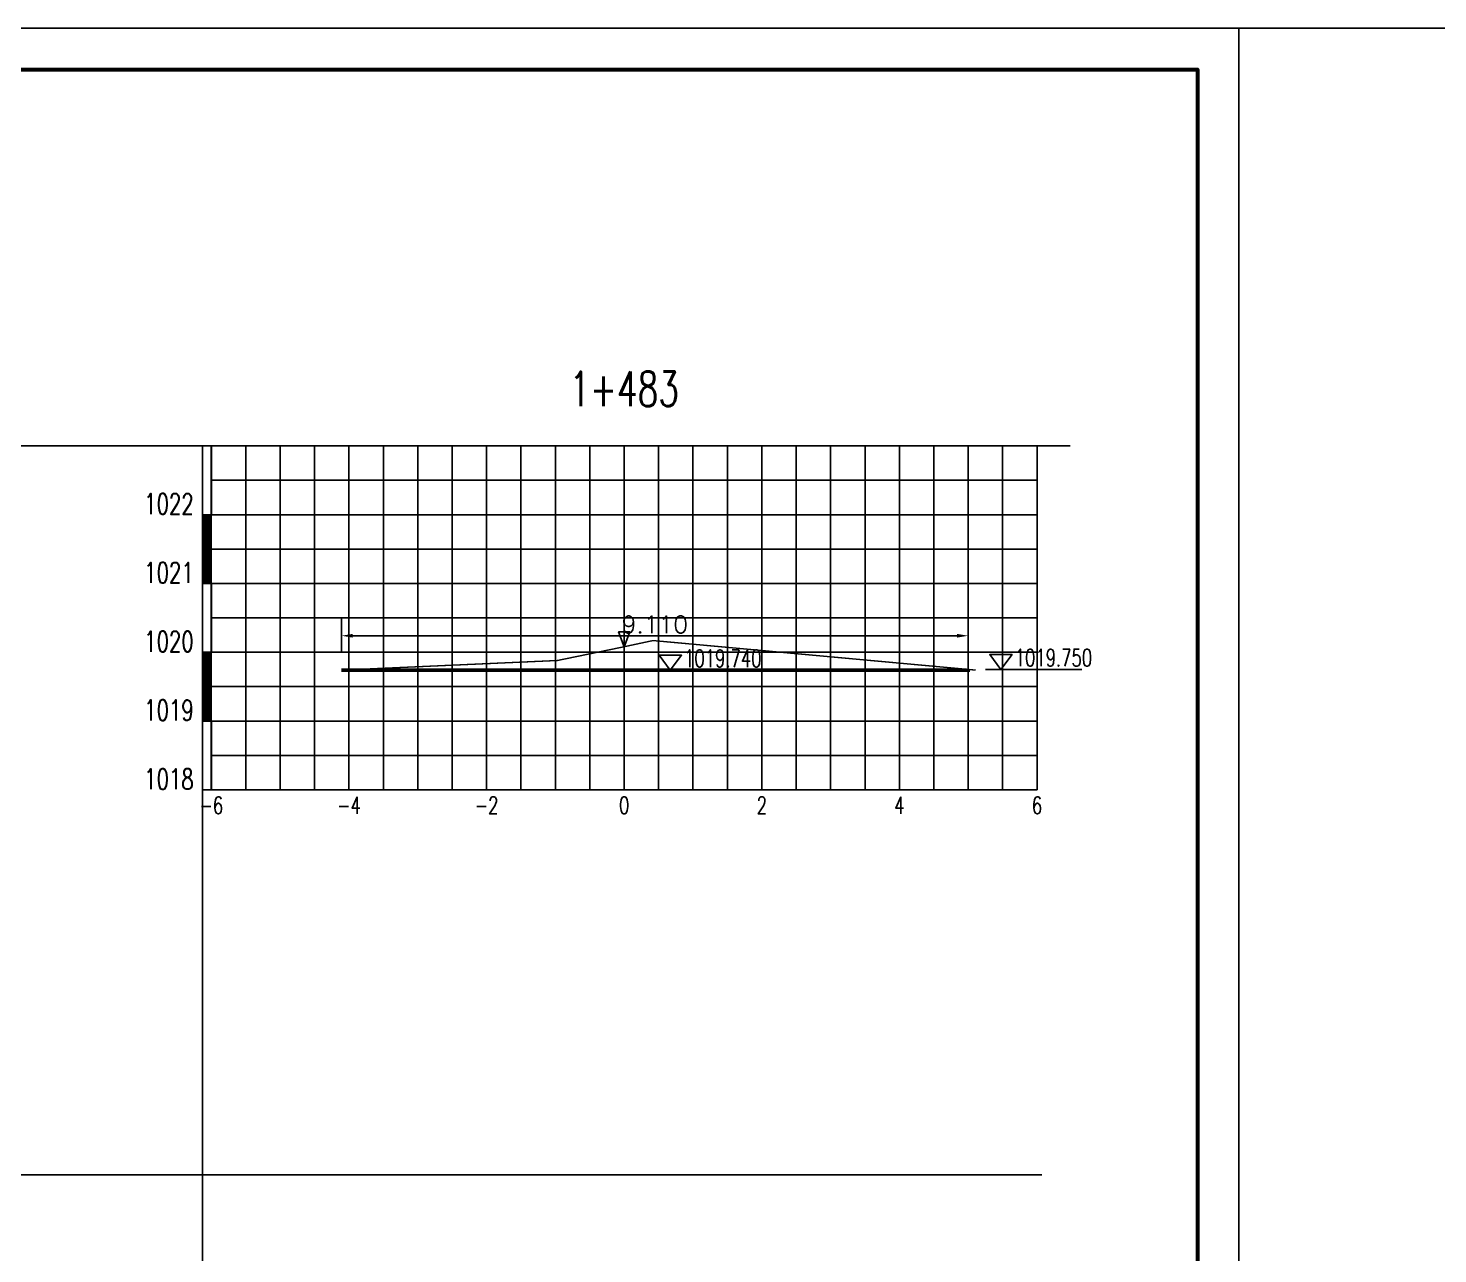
# Model space of a CAD drawing. Extents: x 695776 to 1250176, y 4443437 to 9025597.
# Drawn here: x 980584 to 1001070, y 4556270 to 4574090 of the extents above; entities that cross this region are included whole.
import ezdxf
from ezdxf.enums import TextEntityAlignment as Align

# ---------------------------------------------------------------- set-up
doc = ezdxf.new("R2010")
doc.units = 0
doc.header["$LTSCALE"] = 0.5
doc.header["$PDSIZE"] = 0.2
doc.linetypes.add('ACAD_ISO07W100', pattern=[3.5, 0.5, -3])
doc.linetypes.add('CENTER2', pattern=[28.575, 19.05, -3.175, 3.175, -3.175])
doc.layers.get('0').update_dxf_attribs({"linetype": 'CONTINUOUS'})
doc.layers.get('Defpoints').update_dxf_attribs({"linetype": 'CONTINUOUS'})
for name, color, linetype in [('KEDU', 7, 'CONTINUOUS'), ('MIGE', 4, 'ACAD_ISO07W100'), ('MIGE1', 11, 'CONTINUOUS'), ('SANJIAO', 212, 'CONTINUOUS'), ('SHEJI', 1, 'CONTINUOUS'), ('YUANSHI', 2, 'CONTINUOUS'), ('ZHOUXIAN', 20, 'CENTER2'), ('图框', 7, 'CONTINUOUS'), ('辅助线', 3, 'CONTINUOUS')]:
    doc.layers.add(name, color=color, linetype=linetype)
doc.styles.get("Standard").update_dxf_attribs({"font": 'rs.shx', "bigfont": 'hztxt.shx'})
doc.dimstyles.get("Standard").update_dxf_attribs({"dimtxt": 0.18, "dimasz": 0.18, "dimexe": 0.18, "dimexo": 0.0625, "dimgap": 0.09, "dimtad": 0, "dimtih": 1, "dimtoh": 1, "dimdec": 4, "dimzin": 0, "dimdsep": 46, "dimtxsty": 'Standard', "dimcen": 0.09, "dimadec": 0, "dimazin": 0, "dimtfac": 1, "dimtdec": 4, "dimtofl": 0, "dimtmove": 0, "dimatfit": 3, "dimfxl": 0, "dimtolj": 1, "dimtzin": 0, "dimarcsym": 0})

# ---------------------------------------------------------------- blocks, each defined once
blk = doc.blocks.new('zhunghao')
blk.add_lwpolyline([(0, 0), (0.326, 0.863), (-0.326, 0.863), (0, 0)])
blk = doc.blocks.new('ele_sym08')
blk.add_line((0, 0), (5.597, 0))
blk.add_lwpolyline([(0.901, -0.002), (0.249, 0.861), (1.553, 0.861), (0.901, -0.002)])
at = {"width": 0.7}
blk.add_attdef('ELEVAT', (1.703, 0.181), '', height=1, dxfattribs=at)
blk = doc.blocks.new('*D673')
at = {"color": 0, "lineweight": -2}
for p, q in [((985136, 4565006), (985136, 4565506)), ((994246, 4565006), (994246, 4565506)), ((985298, 4565256), (994083, 4565256))]:
    blk.add_line(p, q, dxfattribs=at)
at = {"color": 0}
for points in [[(985298, 4565283), (985298, 4565229), (985136, 4565256)], [(994083, 4565283), (994083, 4565229), (994246, 4565256)]]:
    blk.add_solid(points, dxfattribs=at)
at = {"layer": 'Defpoints', "color": 0}
for p in [(994246, 4565256), (985136, 4564756), (994246, 4564756)]:
    blk.add_point(p, dxfattribs=at)
at = {"color": 0, "insert": (989691, 4565419), "char_height": 250, "attachment_point": 5}
blk.add_mtext('\\A1;9.110', dxfattribs=at)
blk = doc.blocks.new('bc1_100')
blk.add_lwpolyline([(0.064, 1), (-0.063, 1), (-0.063, 0), (0.064, 0)], close=True)
at = {"width": 0.7}
blk.add_attdef('BC', text='', height=0.3, dxfattribs=at).set_placement((-0.193, 0.007), align=Align.RIGHT)
blk = doc.blocks.new('bc0_100')
for p, q in [((-0.063, 1), (-0.063, 0)), ((0.063, 0), (0.063, 1))]:
    blk.add_line(p, q)
at = {"const_width": 0.126}
blk.add_lwpolyline([(0, 1), (0, 0)], dxfattribs=at)
at = {"width": 0.7}
blk.add_attdef('BC', text='', height=0.3, dxfattribs=at).set_placement((-0.193, 0.007), align=Align.RIGHT)

msp = doc.modelspace()

# ---------------------------------------------------------------- linework, layer by layer
at = {"layer": 'MIGE', "linetype": 'Continuous'}
for p, q in [((983745.6023, 4563016.1388), (983745.6023, 4568016.1388)), ((984745.6023, 4563016.1388), (984745.6023, 4568016.1388)), ((985745.6023, 4563016.1388), (985745.6023, 4568016.1388)), ((986745.6023, 4563016.1388), (986745.6023, 4568016.1388)), ((987745.6023, 4563016.1388), (987745.6023, 4568016.1388)), ((988745.6023, 4563016.1388), (988745.6023, 4568016.1388)), ((989745.6023, 4563016.1388), (989745.6023, 4568016.1388)), ((990745.6023, 4563016.1388), (990745.6023, 4568016.1388)), ((991745.6023, 4563016.1388), (991745.6023, 4568016.1388)), ((992745.6023, 4563016.1388), (992745.6023, 4568016.1388)), ((993745.6023, 4563016.1388), (993745.6023, 4568016.1388)), ((994745.6023, 4563016.1388), (994745.6023, 4568016.1388)), ((983245.6023, 4567516.1388), (995245.6023, 4567516.1388)), ((983245.6023, 4566516.1388), (995245.6023, 4566516.1388)), ((983245.6023, 4565516.1388), (995245.6023, 4565516.1388)), ((983245.6023, 4564516.1388), (995245.6023, 4564516.1388)), ((983245.6023, 4563516.1388), (995245.6023, 4563516.1388))]:
    msp.add_line(p, q, dxfattribs=at)
at = {"layer": 'MIGE1'}
for p, q in [((983245.6023, 4568016.1388), (995245.6023, 4568016.1388)), ((983245.6023, 4563016.1388), (983245.6023, 4568016.1388)), ((984245.6023, 4563016.1388), (984245.6023, 4568016.1388)), ((985245.6023, 4563016.1388), (985245.6023, 4568016.1388)), ((986245.6023, 4563016.1388), (986245.6023, 4568016.1388)), ((987245.6023, 4563016.1388), (987245.6023, 4568016.1388)), ((988245.6023, 4563016.1388), (988245.6023, 4568016.1388)), ((989245.6023, 4563016.1388), (989245.6023, 4568016.1388)), ((990245.6023, 4563016.1388), (990245.6023, 4568016.1388)), ((991245.6023, 4563016.1388), (991245.6023, 4568016.1388)), ((992245.6023, 4563016.1388), (992245.6023, 4568016.1388)), ((993245.6023, 4563016.1388), (993245.6023, 4568016.1388)), ((994245.6023, 4563016.1388), (994245.6023, 4568016.1388)), ((995245.6023, 4563016.1388), (995245.6023, 4568016.1388)), ((983245.6023, 4567016.1388), (995245.6023, 4567016.1388)), ((983245.6023, 4566016.1388), (995245.6023, 4566016.1388)), ((983245.6023, 4565016.1388), (995245.6023, 4565016.1388)), ((983245.6023, 4564016.1388), (995245.6023, 4564016.1388)), ((983245.6023, 4563016.1388), (995245.6023, 4563016.1388))]:
    msp.add_line(p, q, dxfattribs=at)
at = {"layer": 'SHEJI', "const_width": 50}
msp.add_lwpolyline([(985135.6023, 4564756.1388), (989245.6023, 4564756.1388), (994245.6023, 4564756.1388), (994245.6023, 4564766.2241)], dxfattribs=at)
at = {"layer": 'YUANSHI', "const_width": 20}
for points in [[(985135.6023, 4564756.1388), (988275.6023, 4564896.1388), (989245.6023, 4565096.1388), (989665.6023, 4565186.1388), (994245.6023, 4564766.2241)], [(994245.6023, 4564766.2241), (994355.6023, 4564756.1388)]]:
    msp.add_lwpolyline(points, dxfattribs=at)
at = {"layer": 'ZHOUXIAN'}
msp.add_line((989245.6023, 4564256.1388), (989245.6023, 4565686.1388), dxfattribs=at)
at = {"layer": '图框', "linetype": 'Continuous', "lineweight": -2, "flags": 128}
for points in [[(947776.0295, 4574089.599), (947776.0295, 4538449.599), (998176.0295, 4538449.599), (998176.0295, 4574089.599), (947776.0295, 4574089.599)], [(998176.0335, 4574089.6142), (998176.0335, 4538449.6142), (1048576.0335, 4538449.6142), (1048576.0335, 4574089.6142), (998176.0335, 4574089.6142)]]:
    msp.add_lwpolyline(points, dxfattribs=at)
at = {"layer": '图框', "linetype": 'Continuous', "lineweight": 60, "flags": 128}
msp.add_lwpolyline([(950776.0295, 4573489.599), (997576.0295, 4573489.599), (997576.0295, 4539049.599), (950776.0295, 4539049.599), (950776.0295, 4573489.599)], dxfattribs=at)
at = {"layer": '辅助线'}
for points in [[(952860.886, 4568016.1388), (995726.3991, 4568016.1388)], [(983119.4067, 4568016.1388), (983119.4067, 4547338.7403)], [(952860.886, 4557419.8741), (995316.2276, 4557419.8741)]]:
    msp.add_lwpolyline(points, dxfattribs=at)

# ---------------------------------------------------------------- block references
at = {"xscale": 250, "yscale": 250, "zscale": 250}
for p, values in [((989690.6023, 4564756.1388), {'ELEVAT': '1019.740'}), ((994495.6023, 4564766.2241), {'ELEVAT': '1019.750'})]:
    msp.add_blockref('ele_sym08', p, dxfattribs=at).add_auto_attribs(values)
at = {"layer": 'KEDU', "xscale": 1000, "yscale": 1000, "zscale": 1000}
for name, p, values in [('bc1_100', (983182.3543, 4567016.1388), {'BC': '1022'}), ('bc0_100', (983182.3543, 4566016.1388), {'BC': '1021'}), ('bc1_100', (983182.3543, 4565016.1388), {'BC': '1020'}), ('bc0_100', (983182.3543, 4564016.1388), {'BC': '1019'}), ('bc1_100', (983182.3543, 4563016.1388), {'BC': '1018'})]:
    msp.add_blockref(name, p, dxfattribs=at).add_auto_attribs(values)
at = {"layer": 'SANJIAO', "xscale": 250, "yscale": 250, "zscale": 250}
msp.add_blockref('zhunghao', (989245.6023, 4565096.1388), dxfattribs=at)

# ---------------------------------------------------------------- texts
at = {"width": 0.7}
msp.add_text('1+483', height=500, dxfattribs=at).set_placement((989245.6023, 4568596.1388), align=Align.CENTER)
at = {"layer": 'KEDU', "width": 0.7}
for s, p in [('-6', (983245.6023, 4562666.1388)), ('-4', (985245.6023, 4562666.1388)), ('-2', (987245.6023, 4562666.1388)), ('0', (989245.6023, 4562666.1388)), ('0', (989245.6023, 4562666.1388)), ('2', (991245.6023, 4562666.1388)), ('4', (993245.6023, 4562666.1388)), ('6', (995245.6023, 4562666.1388))]:
    msp.add_text(s, height=250, dxfattribs=at).set_placement(p, align=Align.CENTER)

# ---------------------------------------------------------------- dimensions: what is measured, and where the dimension line sits
dim = msp.add_linear_dim(base=(994245.6023, 4565256.1388), p1=(985135.6023, 4564756.1388), p2=(994245.6023, 4564756.1388), dimstyle='Standard', override={"dimtxt": 250, "dimasz": 162.5, "dimexe": 250, "dimexo": 250, "dimgap": 37.5, "dimtad": 1, "dimtih": 0, "dimtoh": 0, "dimdec": 3, "dimlfac": 0.001})
dim.commit()
dim.dimension.update_dxf_attribs({"geometry": '*D673', "text_midpoint": (989690.6023, 4565418.6388)})

doc.saveas('drawing.dxf')
